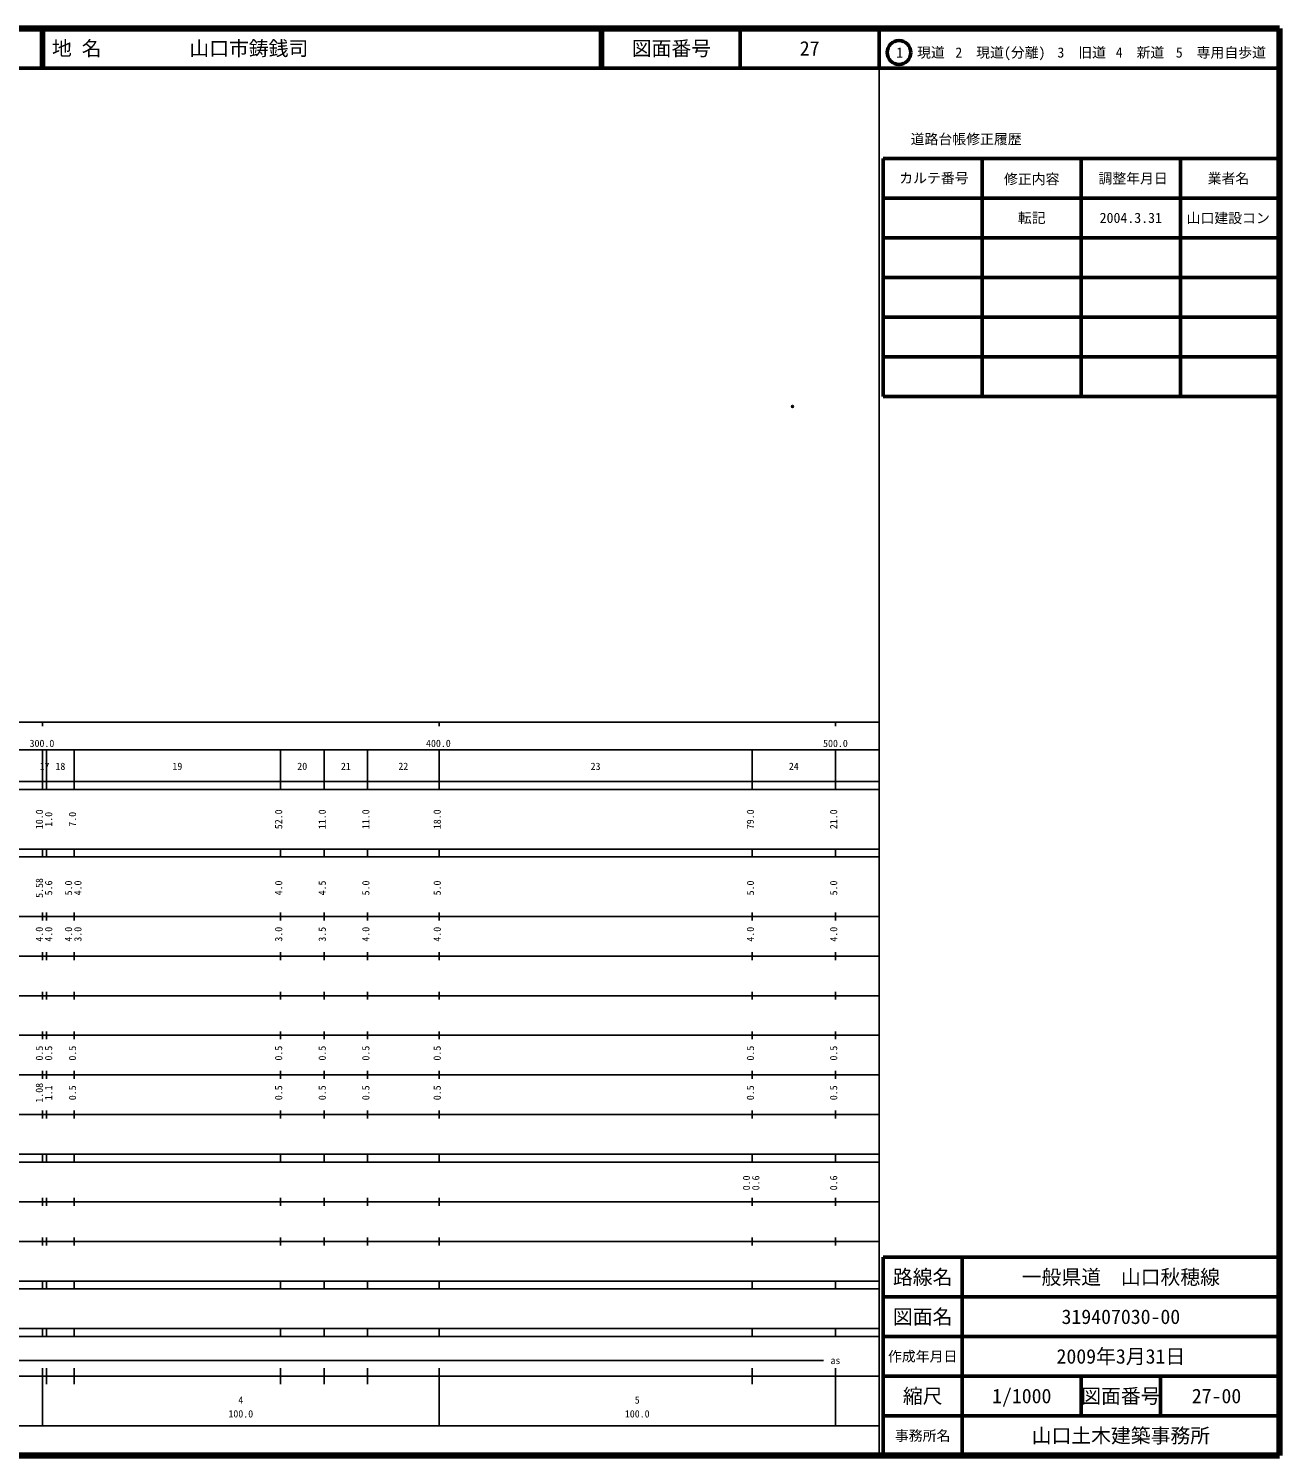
# Model space of a CAD drawing. Units: millimetres on the paper. Extents: x 40 to 680, y 20 to 380.
# Drawn here: x 364.5 to 680, y 20 to 380 of the extents above; entities that cross this region are included whole.
import ezdxf
from ezdxf.enums import TextEntityAlignment as Align

# ---------------------------------------------------------------- set-up
doc = ezdxf.new("R2010")
doc.units = ezdxf.units.MM
doc.header["$PDMODE"] = 32
doc.header["$PDSIZE"] = 0.5
doc.layers.add('M-OTRS', color=6, linetype='Continuous')
doc.layers.add('M-TTL-TXT', color=7, linetype='Continuous')
for name, color, linetype, lineweight in [('M-TTL', 2, 'Continuous', 140), ('M-TTL-BAND', 7, 'Continuous', 25), ('M-TTL-FRAM', 2, 'Continuous', 50), ('M-TTL-LINE', 7, 'Continuous', 50)]:
    doc.layers.add(name, color=color, linetype=linetype, lineweight=lineweight)
doc.styles.add('ＭＳ ゴシック', font='')
doc.styles.get('ＭＳ ゴシック').set_extended_font_data('MS Gothic')

msp = doc.modelspace()

# ---------------------------------------------------------------- linework, layer by layer
at = {"layer": 'M-OTRS'}
msp.add_point((557.187, 284.65), dxfattribs=at)
at = {"layer": 'M-TTL'}
for p, q in [((680, 380), (40, 380)), ((680, 20), (680, 380)), ((40, 20), (680, 20))]:
    msp.add_line(p, q, dxfattribs=at)
at = {"layer": 'M-TTL-BAND'}
for p, q in [((579, 20), (579, 370)), ((40, 205), (579, 205)), ((368, 205), (368, 204)), ((468, 205), (468, 204)), ((568, 205), (568, 204)), ((68, 198), (579, 198)), ((368, 188), (368, 198)), ((369, 188), (369, 198)), ((376, 188), (376, 198)), ((428, 188), (428, 198)), ((439, 188), (439, 198)), ((450, 188), (450, 198)), ((468, 188), (468, 198)), ((547, 188), (547, 198)), ((568, 188), (568, 198)), ((40, 190), (579, 190)), ((40, 188), (579, 188)), ((40, 173), (579, 173)), ((368, 171), (368, 173)), ((369, 171), (369, 173)), ((376, 171), (376, 173)), ((428, 171), (428, 173)), ((439, 171), (439, 173)), ((450, 171), (450, 173)), ((468, 171), (468, 173)), ((547, 171), (547, 173)), ((568, 171), (568, 173)), ((40, 171), (579, 171)), ((40, 156), (579, 156)), ((368, 155), (368, 157)), ((369, 155), (369, 157)), ((376, 155), (376, 157)), ((428, 155), (428, 157)), ((439, 155), (439, 157)), ((450, 155), (450, 157)), ((468, 155), (468, 157)), ((547, 155), (547, 157)), ((568, 155), (568, 157)), ((46, 146), (579, 146)), ((368, 145), (368, 147)), ((369, 145), (369, 147)), ((376, 145), (376, 147)), ((428, 145), (428, 147)), ((439, 145), (439, 147)), ((450, 145), (450, 147)), ((468, 145), (468, 147)), ((547, 145), (547, 147)), ((568, 145), (568, 147)), ((368, 135), (368, 137)), ((369, 135), (369, 137)), ((376, 135), (376, 137)), ((428, 135), (428, 137)), ((439, 135), (439, 137)), ((450, 135), (450, 137)), ((468, 135), (468, 137)), ((547, 135), (547, 137)), ((568, 135), (568, 137)), ((52, 136), (579, 136)), ((46, 126), (579, 126)), ((368, 125), (368, 127)), ((369, 125), (369, 127)), ((376, 125), (376, 127)), ((428, 125), (428, 127)), ((439, 125), (439, 127)), ((450, 125), (450, 127)), ((468, 125), (468, 127)), ((547, 125), (547, 127)), ((568, 125), (568, 127)), ((52, 116), (579, 116)), ((368, 115), (368, 117)), ((369, 115), (369, 117)), ((376, 115), (376, 117)), ((428, 115), (428, 117)), ((439, 115), (439, 117)), ((450, 115), (450, 117)), ((468, 115), (468, 117)), ((547, 115), (547, 117)), ((568, 115), (568, 117)), ((46, 106), (579, 106)), ((368, 105), (368, 107)), ((369, 105), (369, 107)), ((376, 105), (376, 107)), ((428, 105), (428, 107)), ((439, 105), (439, 107)), ((450, 105), (450, 107)), ((468, 105), (468, 107)), ((547, 105), (547, 107)), ((568, 105), (568, 107)), ((40, 96), (579, 96)), ((40, 94), (579, 94)), ((368, 94), (368, 96)), ((369, 94), (369, 96)), ((376, 94), (376, 96)), ((428, 94), (428, 96)), ((439, 94), (439, 96)), ((450, 94), (450, 96)), ((468, 94), (468, 96)), ((547, 94), (547, 96)), ((568, 94), (568, 96)), ((49, 84), (579, 84)), ((368, 83), (368, 85)), ((369, 83), (369, 85)), ((376, 83), (376, 85)), ((428, 83), (428, 85)), ((439, 83), (439, 85)), ((450, 83), (450, 85)), ((468, 83), (468, 85)), ((547, 83), (547, 85)), ((568, 83), (568, 85)), ((40, 74), (579, 74)), ((368, 73), (368, 75)), ((369, 73), (369, 75)), ((376, 73), (376, 75)), ((428, 73), (428, 75)), ((439, 73), (439, 75)), ((450, 73), (450, 75)), ((468, 73), (468, 75)), ((547, 73), (547, 75)), ((568, 73), (568, 75)), ((40, 64), (579, 64)), ((40, 62), (579, 62)), ((368, 62), (368, 64)), ((369, 62), (369, 64)), ((376, 62), (376, 64)), ((428, 62), (428, 64)), ((439, 62), (439, 64)), ((450, 62), (450, 64)), ((468, 62), (468, 64)), ((547, 62), (547, 64)), ((568, 62), (568, 64)), ((40, 52), (579, 52)), ((368, 50), (368, 52)), ((369, 50), (369, 52)), ((376, 50), (376, 52)), ((428, 50), (428, 52)), ((439, 50), (439, 52)), ((450, 50), (450, 52)), ((468, 50), (468, 52)), ((547, 50), (547, 52)), ((568, 50), (568, 52)), ((40, 50), (579, 50)), ((71, 44), (565, 44)), ((40, 40), (579, 40)), ((368, 27.5), (368, 42)), ((369, 38), (369, 42)), ((376, 38), (376, 42)), ((428, 38), (428, 42)), ((439, 38), (439, 42)), ((450, 38), (450, 42)), ((468, 27.5), (468, 42)), ((547, 38), (547, 42)), ((568, 27.5), (568, 42)), ((68, 27.5), (579, 27.5))]:
    msp.add_line(p, q, dxfattribs=at)
at = {"layer": 'M-TTL-FRAM'}
for p, q in [((580, 347.197), (580, 287.197)), ((580, 347.197), (680, 347.197)), ((580, 287.197), (680, 287.197)), ((680, 70), (580, 70)), ((580, 70), (580, 20))]:
    msp.add_line(p, q, dxfattribs=at)
at = {"layer": 'M-TTL-LINE'}
for p, q in [((367.75, 380), (367.75, 370)), ((368.25, 380), (368.25, 370)), ((508.747, 380), (508.747, 370)), ((509.247, 380), (509.247, 370)), ((543.997, 380), (543.997, 370)), ((579, 380), (579, 370)), ((40, 370), (680, 370)), ((605, 347.197), (605, 287.197)), ((630, 347.197), (630, 287.197)), ((655, 347.197), (655, 287.197)), ((580, 337.197), (680, 337.197)), ((580, 327.197), (680, 327.197)), ((580, 317.197), (680, 317.197)), ((580, 307.197), (680, 307.197)), ((580, 297.197), (680, 297.197)), ((600, 70), (600, 20)), ((680, 60), (580, 60)), ((680, 50), (580, 50)), ((680, 40), (580, 40)), ((630, 40), (630, 30)), ((650, 40), (650, 30)), ((680, 30), (580, 30))]:
    msp.add_line(p, q, dxfattribs=at)
msp.add_circle((584.031, 373.958), 3, dxfattribs=at)

# ---------------------------------------------------------------- texts
at = {"layer": 'M-TTL-BAND', "style": 'ＭＳ ゴシック'}
for s, p in [('300.0', (367.844, 198.195)), ('400.0', (467.844, 198.195)), ('500.0', (568, 198.195)), ('17', (368.5, 192.405)), ('18', (372.5, 192.405)), ('19', (402, 192.405)), ('20', (433.5, 192.405)), ('21', (444.5, 192.405)), ('22', (459, 192.405)), ('23', (507.5, 192.405)), ('24', (557.5, 192.405)), ('as', (568, 42.5)), ('4', (418, 32.523)), ('5', (518, 32.523)), ('100.0', (418, 29.033)), ('100.0', (518, 29.033))]:
    msp.add_text(s, height=1.833, dxfattribs=at).set_placement(p, align=Align.BOTTOM_CENTER)
for s, p in [('10.0', (368.645, 180.5)), ('1.0', (370.985, 180.5)), ('7.0', (377, 180.5)), ('52.0', (429, 180.5)), ('11.0', (440, 180.5)), ('11.0', (451, 180.5)), ('18.0', (469, 180.5)), ('79.0', (548, 180.5)), ('21.0', (569, 180.5)), ('5.58', (368.645, 163.174)), ('5.6', (370.985, 163.174)), ('5.0', (376, 163.174)), ('4.0', (378.37, 163.174)), ('4.0', (429, 163.174)), ('4.5', (440, 163.174)), ('5.0', (451, 163.174)), ('5.0', (469, 163.174)), ('5.0', (548, 163.174)), ('5.0', (569, 163.174)), ('4.0', (368.645, 151.5)), ('4.0', (370.985, 151.5)), ('4.0', (376, 151.5)), ('3.0', (378.37, 151.5)), ('3.0', (429, 151.5)), ('3.5', (440, 151.5)), ('4.0', (451, 151.5)), ('4.0', (469, 151.5)), ('4.0', (548, 151.5)), ('4.0', (569, 151.5)), ('0.5', (368.645, 121.5)), ('0.5', (370.985, 121.5)), ('0.5', (377, 121.5)), ('0.5', (429, 121.5)), ('0.5', (440, 121.5)), ('0.5', (451, 121.5)), ('0.5', (469, 121.5)), ('0.5', (548, 121.5)), ('0.5', (569, 121.5)), ('1.08', (368.645, 111.5)), ('1.1', (370.985, 111.5)), ('0.5', (377, 111.5)), ('0.5', (429, 111.5)), ('0.5', (440, 111.5)), ('0.5', (451, 111.5)), ('0.5', (469, 111.5)), ('0.5', (548, 111.5)), ('0.5', (569, 111.5)), ('0.0', (547, 88.764)), ('0.6', (549.37, 88.764)), ('0.6', (569, 88.764))]:
    msp.add_text(s, height=1.833, rotation=90, dxfattribs=at).set_placement(p, align=Align.BOTTOM_CENTER)
at = {"layer": 'M-TTL-TXT', "style": 'ＭＳ ゴシック'}
for s, p in [('地 名', (370.38, 375)), ('山口市鋳銭司', (405.024, 375))]:
    msp.add_text(s, height=3.666, dxfattribs=at).set_placement(p, align=Align.MIDDLE_LEFT)
for s, height, p in [('図面番号', 3.666, (526.622, 375)), ('27', 3.666, (561.497, 375)), ('1\u3000現道', 2.566, (589.448, 373.958)), ('2\u3000現道(分離)', 2.566, (609.619, 373.958)), ('3\u3000旧道', 2.566, (630.121, 373.958)), ('4\u3000新道', 2.566, (644.824, 373.958)), ('5\u3000専用自歩道', 2.566, (665.228, 373.958)), ('道路台帳修正履歴', 2.566, (600.968, 352.113)), ('カルテ番号', 2.566, (592.839, 342.277)), ('修正内容', 2.566, (617.509, 342.023)), ('調整年月日', 2.566, (643.089, 342.197)), ('業者名', 2.566, (667.134, 342.197)), ('転記', 2.566, (617.5, 332.245)), ('2004.3.31', 2.566, (642.5, 332.245)), ('山口建設コン', 2.566, (667.077, 332.189)), ('路線名', 3.666, (590, 65)), ('路線名', 3.666, (590, 65)), ('一般県道\u3000山口秋穂線', 3.666, (640, 65)), ('図面名', 3.666, (590, 55)), ('図面名', 3.666, (590, 55)), ('319407030-00', 3.666, (640, 55)), ('2009年3月31日', 3.666, (640, 45)), ('作成年月日', 2.566, (590, 45)), ('作成年月日', 2.566, (590, 45)), ('縮尺', 3.666, (590, 35)), ('縮尺', 3.666, (590, 35)), ('1/1000', 3.666, (615, 35)), ('図面番号', 3.666, (640, 35)), ('図面番号', 3.666, (640, 35)), ('27-00', 3.666, (664.125, 35)), ('事務所名', 2.566, (590, 25)), ('事務所名', 2.566, (590, 25)), ('山口土木建築事務所', 3.666, (640, 25))]:
    msp.add_text(s, height=height, dxfattribs=at).set_placement(p, align=Align.MIDDLE_CENTER)

doc.saveas('drawing.dxf')
